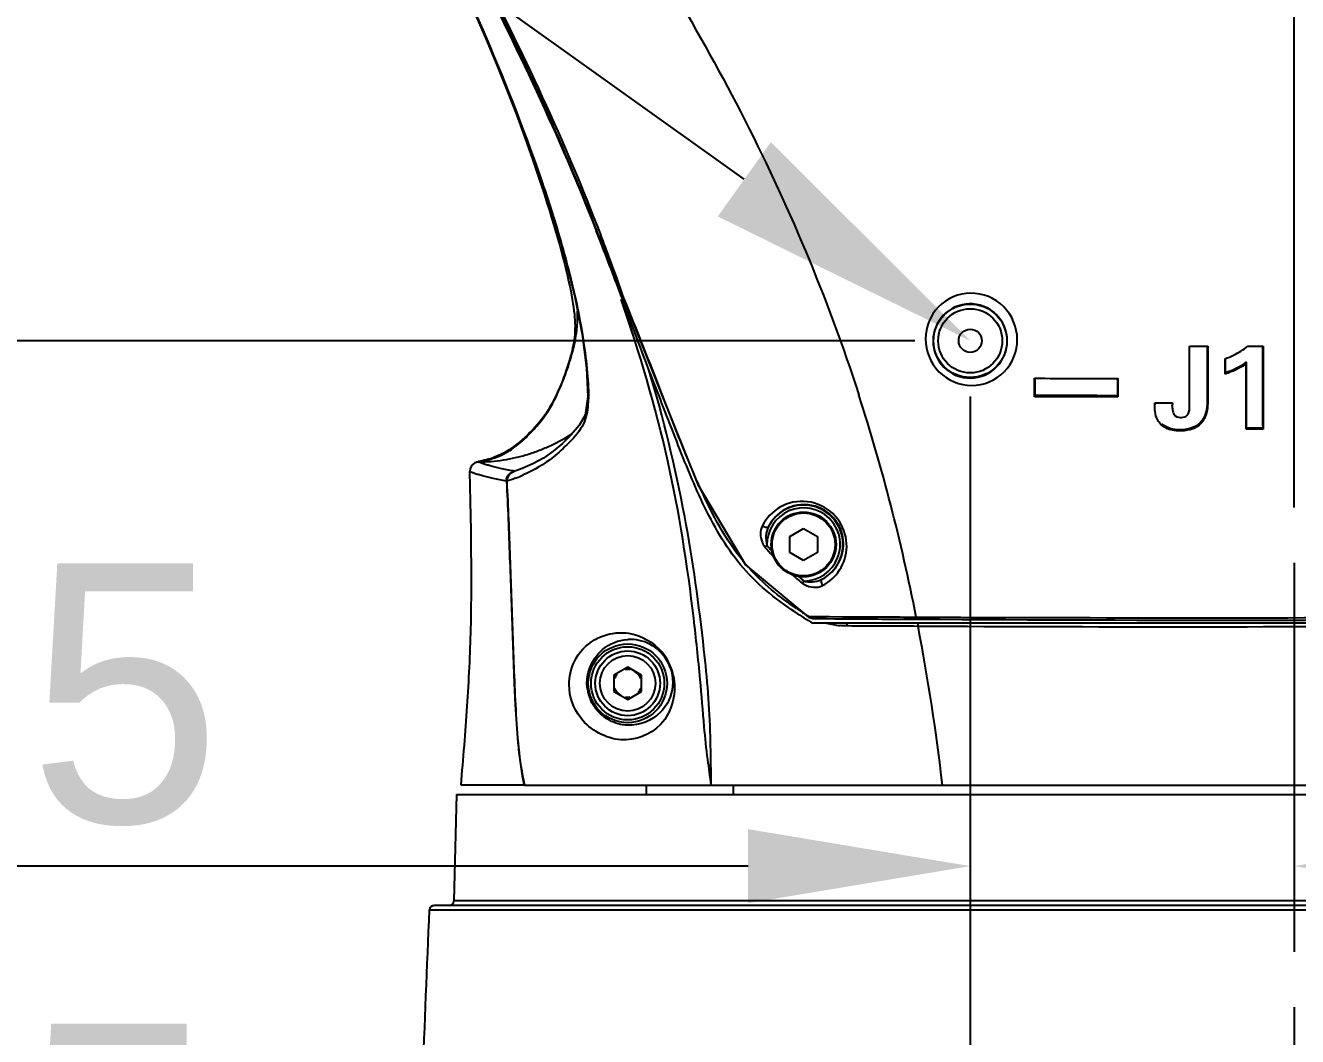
# Model space of a CAD drawing. Header units: millimetres. Extents: x 4086 to 8300, y 123 to 1549.
# Drawn here: x 6994.85 to 7029.2, y 692.22 to 719.53 of the extents above; entities that cross this region are included whole.
import ezdxf
from ezdxf import colors
from ezdxf.entities.mleader import LeaderData, LeaderLine
from ezdxf.math import Vec2, Vec3

# ---------------------------------------------------------------- set-up
doc = ezdxf.new("R2010")
doc.units = ezdxf.units.MM
doc.linetypes.add('CENTER', pattern=[0.6, 0.375, -0.075, 0.075, -0.075])
for name, color, linetype in [('中心线', 7, 'Continuous'), ('外形图', 7, 'Continuous'), ('多重引线', 7, 'Continuous'), ('尺寸标注', 7, 'Continuous')]:
    doc.layers.add(name, color=color, linetype=linetype)
doc.styles.add('思源黑', font='SourceHanSansCN-Normal.ttf')
doc.dimstyles.new('尺寸标注_1_4比例', dxfattribs={"dimtxt": 7, "dimasz": 6, "dimexe": 2, "dimexo": 1.5, "dimgap": 1, "dimtad": 1, "dimdec": 1, "dimlfac": 4, "dimdsep": 46, "dimtxsty": '思源黑', "dimcen": 0.09, "dimadec": 0, "dimazin": 0, "dimtp": 0.01, "dimtm": 0.01, "dimtfac": 1, "dimtdec": 1, "dimtofl": 0, "dimtmove": 0, "dimatfit": 3, "dimfxl": 1, "dimtolj": 1, "dimarcsym": 0})

# ---------------------------------------------------------------- blocks, each defined once
blk = doc.blocks.new('*D767')
at = {"layer": 'Defpoints', "color": 0}
for p in [(7029.112, 866.691), (7016.612, 848.172), (7029.112, 705.013)]:
    blk.add_point(p, dxfattribs=at)
at = {"layer": '尺寸标注', "color": 0, "lineweight": -2}
for p, q in [((7016.612, 849.672), (7016.612, 868.691)), ((7029.112, 706.513), (7029.112, 868.691)), ((7010.612, 866.691), (7004.612, 866.691)), ((7035.112, 866.691), (7041.112, 866.691))]:
    blk.add_line(p, q, dxfattribs=at)
at = {"layer": '尺寸标注', "color": 0}
for points in [[(7010.612, 865.691), (7010.612, 867.691), (7016.612, 866.691)], [(7035.112, 867.691), (7035.112, 865.691), (7029.112, 866.691)]]:
    blk.add_solid(points, dxfattribs=at)
at = {"layer": '尺寸标注', "color": 0, "insert": (7022.862, 871.316), "char_height": 7, "attachment_point": 5, "style": '思源黑'}
blk.add_mtext('\\A1;50', dxfattribs=at)
blk = doc.blocks.new('*D773')
at = {"layer": 'Defpoints', "color": 0}
for p in [(7020.362, 711.013), (7034.112, 711.013), (7034.112, 684.456)]:
    blk.add_point(p, dxfattribs=at)
at = {"layer": '尺寸标注', "color": 0, "lineweight": -2}
for p, q in [((7020.362, 709.513), (7020.362, 682.456)), ((7034.112, 709.513), (7034.112, 682.456)), ((7014.362, 684.456), (6988.91, 684.456)), ((7040.112, 684.456), (7046.112, 684.456))]:
    blk.add_line(p, q, dxfattribs=at)
at = {"layer": '尺寸标注', "color": 0}
for points in [[(7014.362, 683.456), (7014.362, 685.456), (7020.362, 684.456)], [(7040.112, 685.456), (7040.112, 683.456), (7034.112, 684.456)]]:
    blk.add_solid(points, dxfattribs=at)
at = {"layer": '尺寸标注', "color": 0, "insert": (6994.768, 689.018), "char_height": 7, "attachment_point": 5, "style": '思源黑'}
blk.add_mtext('\\A1;55', dxfattribs=at)
blk = doc.blocks.new('*D774')
at = {"layer": 'Defpoints', "color": 0}
for p in [(7020.362, 711.013), (7029.112, 705.013), (7029.112, 696.826)]:
    blk.add_point(p, dxfattribs=at)
at = {"layer": '尺寸标注', "color": 0, "lineweight": -2}
for p, q in [((7020.362, 709.513), (7020.362, 694.826)), ((7029.112, 703.513), (7029.112, 694.826)), ((7014.362, 696.826), (6989.084, 696.826)), ((7035.112, 696.826), (7041.112, 696.826))]:
    blk.add_line(p, q, dxfattribs=at)
at = {"layer": '尺寸标注', "color": 0}
for points in [[(7014.362, 695.826), (7014.362, 697.826), (7020.362, 696.826)], [(7035.112, 697.826), (7035.112, 695.826), (7029.112, 696.826)]]:
    blk.add_solid(points, dxfattribs=at)
at = {"layer": '尺寸标注', "color": 0, "insert": (6994.933, 701.455), "char_height": 7, "attachment_point": 5, "style": '思源黑'}
blk.add_mtext('\\A1;35', dxfattribs=at)
blk = doc.blocks.new('*D775')
at = {"layer": 'Defpoints', "color": 0}
for p in [(7020.362, 711.013), (6971.195, 648.513), (7008.683, 648.513)]:
    blk.add_point(p, dxfattribs=at)
at = {"layer": '尺寸标注', "color": 0, "lineweight": -2}
for p, q in [((7018.862, 711.013), (6969.195, 711.013)), ((6971.195, 705.013), (6971.195, 654.513)), ((7007.183, 648.513), (6969.195, 648.513))]:
    blk.add_line(p, q, dxfattribs=at)
at = {"layer": '尺寸标注', "color": 0}
for points in [[(6972.195, 705.013), (6970.195, 705.013), (6971.195, 711.013)], [(6970.195, 654.513), (6972.195, 654.513), (6971.195, 648.513)]]:
    blk.add_solid(points, dxfattribs=at)
at = {"layer": '尺寸标注', "color": 0, "insert": (6966.571, 679.763), "char_height": 7, "attachment_point": 5, "rotation": 90, "style": '思源黑'}
blk.add_mtext('\\A1;250', dxfattribs=at)
blk = doc.blocks.new('*D778')
at = {"layer": 'Defpoints', "color": 0}
for p in [(7016.632, 843.388), (7057.329, 648.513), (7111.22, 648.513)]:
    blk.add_point(p, dxfattribs=at)
at = {"layer": '尺寸标注', "color": 0, "lineweight": -2}
for p, q in [((7018.132, 843.388), (7113.22, 843.388)), ((7111.22, 837.388), (7111.22, 654.513)), ((7058.829, 648.513), (7113.22, 648.513))]:
    blk.add_line(p, q, dxfattribs=at)
at = {"layer": '尺寸标注', "color": 0}
for points in [[(7112.22, 837.388), (7110.22, 837.388), (7111.22, 843.388)], [(7110.22, 654.513), (7112.22, 654.513), (7111.22, 648.513)]]:
    blk.add_solid(points, dxfattribs=at)
at = {"layer": '尺寸标注', "color": 0, "insert": (7106.596, 745.95), "char_height": 7, "attachment_point": 5, "rotation": 90, "style": '思源黑'}
blk.add_mtext('\\A1;779.5', dxfattribs=at)
blk = doc.blocks.new('*D780')
at = {"layer": 'Defpoints', "color": 0}
for p in [(6912.112, 819.638), (7029.112, 640.885), (6912.112, 610.781)]:
    blk.add_point(p, dxfattribs=at)
at = {"layer": '尺寸标注', "color": 0, "lineweight": -2}
for p, q in [((6912.112, 818.138), (6912.112, 608.781)), ((7029.112, 639.385), (7029.112, 608.781)), ((7023.112, 610.781), (6918.112, 610.781))]:
    blk.add_line(p, q, dxfattribs=at)
at = {"layer": '尺寸标注', "color": 0}
for points in [[(6918.112, 611.781), (6918.112, 609.781), (6912.112, 610.781)], [(7023.112, 609.781), (7023.112, 611.781), (7029.112, 610.781)]]:
    blk.add_solid(points, dxfattribs=at)
at = {"layer": '尺寸标注', "color": 0, "insert": (6970.612, 615.405), "char_height": 7, "attachment_point": 5, "style": '思源黑'}
blk.add_mtext('\\A1;468', dxfattribs=at)

msp = doc.modelspace()

# ---------------------------------------------------------------- linework, layer by layer
at = {"layer": '中心线', "linetype": 'CENTER', "ltscale": 20}
msp.add_line((7029.1121, 705.0128), (7029.1121, 640.8854), dxfattribs=at)
at = {"layer": '外形图'}
for p, q in [((7007.1475, 719.5294), (7007.1701, 719.4772)), ((7010.3135, 713.8529), (7010.2625, 713.9867)), ((7010.3149, 713.8532), (7010.2625, 713.9867)), ((7010.3276, 713.8582), (7010.2751, 713.9917)), ((7010.3265, 713.8577), (7010.3276, 713.8582)), ((7010.845, 712.5358), (7010.9973, 712.1569)), ((7010.9681, 712.146), (7010.9279, 712.2531)), ((7010.9973, 712.1569), (7011.0102, 712.1621)), ((7026.2871, 710.8704), (7026.776, 710.8706)), ((7026.2871, 709.2434), (7026.2871, 710.8704)), ((7026.7621, 710.8756), (7026.763, 709.3905)), ((7026.776, 710.8706), (7026.776, 709.3716)), ((7027.854, 710.8712), (7028.2739, 710.8715)), ((7028.2739, 710.8715), (7028.2739, 708.627)), ((7027.2445, 710.1111), (7027.2445, 710.5284)), ((7027.252, 710.1435), (7027.2518, 710.5371)), ((7027.8148, 708.6267), (7027.8148, 710.4006)), ((7027.822, 708.6576), (7027.8211, 710.4397)), ((7027.2445, 710.1111), (7027.252, 710.1436)), ((7022.0939, 709.5012), (7022.0939, 709.9996)), ((7022.1156, 709.5353), (7022.1149, 710.0109)), ((7024.3356, 710.0063), (7024.3361, 709.5302)), ((7024.3439, 709.9976), (7024.3439, 709.499)), ((7022.0939, 709.5012), (7022.1157, 709.5353)), ((7024.3439, 709.499), (7024.3362, 709.53)), ((7026.776, 709.3716), (7026.763, 709.3905)), ((7025.3438, 709.27), (7025.3439, 709.3403)), ((7025.3439, 709.3403), (7025.5017, 709.3403)), ((7025.5017, 709.3403), (7025.6609, 709.3402)), ((7025.6609, 709.3402), (7025.8218, 709.3402)), ((7025.8218, 709.3402), (7025.8186, 709.2606)), ((7025.8556, 709.04), (7025.8649, 709.0255)), ((7026.2447, 709.0357), (7026.2533, 709.0502)), ((7026.2871, 709.2434), (7026.2937, 709.2564)), ((7025.5272, 708.7388), (7025.5354, 708.7678)), ((7026.5821, 708.7712), (7026.573, 708.7991)), ((7026.0176, 708.5778), (7026.0176, 708.6097)), ((7027.8148, 708.6267), (7027.822, 708.6577)), ((7028.2739, 708.627), (7027.8148, 708.6267)), ((7028.2583, 708.6576), (7027.822, 708.6575)), ((7028.2739, 708.627), (7028.2583, 708.6578)), ((7008.0195, 707.4702), (7008.0184, 707.4698)), ((7007.8379, 707.2216), (7007.8381, 707.2179)), ((7007.8463, 707.2183), (7007.8483, 707.2184)), ((7013.0106, 707.1301), (7014.2903, 704.9609)), ((7015.4897, 705.7278), (7015.8621, 705.9428)), ((7015.8621, 705.9428), (7016.2345, 705.7278)), ((7015.4897, 705.2978), (7015.4897, 705.7278)), ((7016.2345, 705.7278), (7016.2345, 705.2978)), ((7014.8735, 705.4917), (7014.8183, 705.4459)), ((7015.8621, 705.0828), (7015.4897, 705.2978)), ((7016.2345, 705.2978), (7015.8621, 705.0828)), ((7014.2903, 704.9609), (7015.9968, 703.5533)), ((7015.8778, 704.5241), (7015.8322, 704.4656)), ((7015.9968, 703.5533), (7016.0057, 703.5679)), ((7015.9968, 703.5533), (7016.116, 703.5158)), ((7016.0057, 703.5679), (7016.114, 703.5671)), ((7016.114, 703.5671), (7016.1739, 703.5667)), ((7016.116, 703.5158), (7016.1742, 703.512)), ((7016.1739, 703.5667), (7016.4846, 703.5646)), ((7016.1782, 703.5119), (7016.4839, 703.5096)), ((7016.4839, 703.5096), (7016.705, 703.508)), ((7016.4846, 703.5646), (7016.5588, 703.5641)), ((7016.5588, 703.5641), (7016.9115, 703.5619)), ((7016.9115, 703.5619), (7017.042, 703.5611)), ((7017.042, 703.5611), (7017.1283, 703.5606)), ((7018.9029, 703.5523), (7018.9445, 703.5521)), ((7040.848, 703.3878), (7016.1133, 703.3878)), ((7018.9024, 703.4947), (7018.937, 703.4945)), ((7018.937, 703.4945), (7018.953, 703.4944)), ((7011.1121, 702.1958), (7010.7371, 701.9793)), ((7011.4871, 701.9793), (7011.1121, 702.1958)), ((7010.7371, 701.9793), (7010.7371, 701.5463)), ((7011.4871, 701.5463), (7011.4871, 701.9793)), ((7010.7371, 701.5463), (7011.1121, 701.3298)), ((7011.1121, 701.3298), (7011.4871, 701.5463)), ((7006.4906, 698.7628), (7006.4153, 695.8845)), ((7006.4906, 698.7628), (7051.728, 698.7628)), ((7006.6122, 699.0128), (7006.6124, 699.0154)), ((7008.3251, 699.0128), (7006.6122, 699.0128)), ((7008.3251, 699.0128), (7049.8977, 699.0128)), ((7011.6121, 699.0128), (7011.6121, 698.7628)), ((7013.9566, 699.0128), (7013.9566, 698.7628)), ((7013.9566, 699.0128), (7013.9566, 698.7628)), ((7005.7596, 695.6429), (7052.4645, 695.6429)), ((7052.3395, 695.7628), (7005.8846, 695.7628)), ((7051.8089, 695.8845), (7006.4153, 695.8845))]:
    msp.add_line(p, q, dxfattribs=at)
for points in [[(7006.1729, 721.6501), (7006.4201, 721.1157), (7006.7004, 720.4989), (7006.9976, 719.8294), (7007.2978, 719.1337), (7007.5879, 718.4391), (7007.8586, 717.7666), (7008.1084, 717.1212), (7008.3368, 716.5055), (7008.5433, 715.9222), (7008.7253, 715.3814)], [(7006.1921, 721.6503), (7007.1606, 719.4938), (7008.099, 717.2046), (7008.7605, 715.394)], [(7008.7253, 715.3814), (7008.7957, 715.1677), (7008.8655, 714.9516), (7008.9325, 714.7408), (7008.9965, 714.5352), (7009.0578, 714.3347), (7009.1163, 714.1393), (7009.1722, 713.949), (7009.2253, 713.7636), (7009.2758, 713.5831), (7009.3236, 713.4076), (7009.3687, 713.2371), (7009.411, 713.0721), (7009.4502, 712.914), (7009.4858, 712.7642), (7009.5181, 712.6228), (7009.5473, 712.489), (7009.5734, 712.3618), (7009.5967, 712.2411), (7009.6171, 712.1267), (7009.6348, 712.0188), (7009.6497, 711.9172), (7009.6619, 711.822), (7009.6716, 711.733), (7009.679, 711.6501), (7009.6843, 711.5717), (7009.6878, 711.4949), (7009.6894, 711.4174), (7009.6889, 711.3397), (7009.6862, 711.2627), (7009.6813, 711.1869), (7009.6742, 711.1124), (7009.6651, 711.0391), (7009.654, 710.9667), (7009.641, 710.8947), (7009.6262, 710.8223), (7009.6096, 710.7489), (7009.5911, 710.6739), (7009.5708, 710.5972), (7009.5487, 710.5187), (7009.525, 710.4387), (7009.4996, 710.3573), (7009.4726, 710.2745), (7009.444, 710.1905), (7009.4139, 710.1055), (7009.3822, 710.0195), (7009.349, 709.9327), (7009.3141, 709.8451), (7009.2773, 709.7566), (7009.2386, 709.6674), (7009.1977, 709.5775), (7009.1547, 709.4875), (7009.1096, 709.3979), (7009.0623, 709.3093), (7009.013, 709.222), (7008.9615, 709.1366), (7008.9079, 709.0534), (7008.8522, 708.9725), (7008.7943, 708.8942), (7008.7342, 708.8184), (7008.6718, 708.7448), (7008.6072, 708.6731), (7008.5406, 708.6033), (7008.4724, 708.5351), (7008.4024, 708.4682), (7008.3314, 708.4027), (7008.2601, 708.3394), (7008.1887, 708.2787), (7008.1177, 708.221), (7008.0471, 708.1667), (7007.9773, 708.1161), (7007.9087, 708.0696), (7007.8411, 708.0271), (7007.7743, 707.9883), (7007.7085, 707.9531), (7007.644, 707.9215), (7007.581, 707.8932), (7007.5198, 707.8683), (7007.4607, 707.8466), (7007.4037, 707.8278), (7007.3488, 707.8117), (7007.2961, 707.7979), (7007.2454, 707.7859)], [(7008.7605, 715.394), (7009.0718, 714.4532), (7009.4151, 713.2851), (7009.6843, 712.2004), (7009.8817, 711.1889), (7010.0003, 710.2708), (7010.0331, 709.5087), (7009.9655, 709.0029), (7009.8024, 708.7236), (7009.5861, 708.4706), (7009.3525, 708.2363), (7009.1025, 708.0288), (7008.8356, 707.8473), (7008.5536, 707.6919), (7008.2599, 707.5599), (7008.0195, 707.4702)], [(7010.3265, 713.8577), (7010.5423, 713.3063), (7010.845, 712.5358)], [(7010.9973, 712.1569), (7012.0039, 709.621), (7013.0106, 707.1301)], [(7007.2454, 707.7859), (7007.1471, 707.7642), (7007.097, 707.7521), (7007.045, 707.7367), (7006.9879, 707.7138)], [(7017.0493, 703.3111), (7017.0467, 703.3226), (7017.0446, 703.3348), (7017.043, 703.3475), (7017.0419, 703.3607), (7017.0413, 703.3742), (7017.0413, 703.3878)], [(7018.9437, 703.3878), (7018.9434, 703.3763), (7018.9434, 703.3646), (7018.9437, 703.353), (7018.9444, 703.3417), (7018.9453, 703.3308), (7018.9466, 703.3203), (7018.9481, 703.3105), (7018.9502, 703.3015)]]:
    msp.add_lwpolyline(points, dxfattribs=at)
for centre, radius in [((7020.3621, 711.0128), 0.9908), ((7020.3621, 711.0128), 0.8658), ((7020.3621, 711.0128), 0.3125), ((7015.8621, 705.5128), 0.875), ((7015.8621, 705.5128), 0.85), ((7011.1121, 701.7628), 1.0638), ((7011.1121, 701.7628), 0.9888), ((7011.1121, 701.7628), 0.875), ((7011.1121, 701.7628), 0.75)]:
    msp.add_circle(centre, radius, dxfattribs=at)
for centre, radius, start, end in [((6898.4877, 670.0925), 120.0846, 20.554046, 21.371611), ((6955.416, 692.8623), 58.8494, 20.220986, 20.924769), ((6957.8395, 693.7499), 56.2684, 19.10019, 20.22582), ((7015.8964, 712.3568), 12.0779, 350.67901, 350.8674), ((6966.9477, 693.3308), 52.9511, 11.13007, 17.84333), ((7007.0957, 707.4883), 0.2499, 115.55167, 181.94363), ((7008.0877, 707.2317), 0.2512, 126.79925, 131.89735), ((7006.3527, 711.7651), 4.7865, 291.11053, 293.92238), ((7008.0842, 707.2348), 0.2466, 172.83928, 183.06749), ((7015.8206, 705.4718), 1.2046, 106.56821, 118.71987), ((7015.8206, 705.4693), 1.207, 68.97441, 106.53418), ((7015.8621, 705.5128), 0.9888, 270.90922, 181.22046), ((7015.8621, 705.5128), 1.0638, 297.76024, 153.06515), ((7015.8723, 705.5208), 1.0697, 110.37515, 118.91225), ((7015.8716, 705.5225), 1.0678, 67.83681, 110.36982), ((7019.7208, 709.5154), 6.3715, 219.6957, 222.88206), ((7019.6673, 709.4738), 6.232, 219.71565, 221.56463), ((7018.7418, 708.7742), 5.842, 219.3616, 221.8181), ((7020.0868, 709.9159), 6.9141, 229.07589, 229.54222), ((7020.2407, 710.0979), 7.1524, 229.54993, 231.2615), ((7020.2747, 710.1666), 7.1534, 230.47238, 231.4091), ((7020.3701, 710.2874), 7.3073, 231.41533, 232.06462), ((7020.4252, 710.3265), 7.4461, 231.25473, 231.91483), ((7016.0796, 704.7818), 0.4015, 231.96038, 236.18601), ((7016.1094, 704.8265), 0.4551, 236.19368, 240.39459), ((7016.0223, 705.0336), 0.5295, 254.16364, 257.9676), ((7021.158, 712.0908), 10.0589, 236.63864, 238.28872), ((7021.0739, 711.8256), 9.6888, 236.13292, 237.61295), ((7021.8016, 713.131), 11.2821, 238.28501, 239.72261), ((7021.5381, 712.5545), 10.553, 237.60428, 238.38246), ((7016.1714, 703.5979), 0.1248, 190.13946, 194.52498), ((7017.1309, 705.9693), 2.6614, 255.92523, 263.86463), ((6962.7756, 692.4598), 57.213, 6.57688, 10.92343), ((7028.3758, 2400.7948), 1697.3266, 269.6819176, 270.3197374), ((7011.1787, 701.7941), 1.1536, 31.62469, 93.31233), ((7010.9087, 701.6621), 1.4713, 12.67866, 40.05411), ((7011.1121, 701.7628), 0.375, 79.9994, 100.0006), ((7011.1763, 701.7938), 1.1559, 19.90874, 31.57321), ((7011.1121, 701.7628), 0.375, 139.9994, 160.00059), ((7011.1121, 701.7628), 0.375, 19.99941, 60), ((7011.1686, 701.7787), 1.1579, 188.66432, 203.10058), ((7011.1121, 701.7628), 0.375, 199.99941, 240), ((7011.1121, 701.7628), 0.375, 319.9994, 340.00059), ((7011.1121, 701.7628), 0.375, 259.9994, 280.0006), ((7005.8845, 695.6378), 0.125, 90, 177.64795), ((7006.2903, 695.8878), 0.125, 270, 358.5)]:
    msp.add_arc(centre, radius, start, end, dxfattribs=at)
for points, knots in [([(7002.93, 728.6062), (7004.2322, 726.209), (7006.9324, 721.4697), (7009.2636, 716.5239), (7010.2625, 713.9867)], [0, 0, 0, 0, 0.5001151, 1, 1, 1, 1]), ([(7010.2751, 713.9917), (7009.274, 716.5283), (7006.9381, 721.472), (7004.2345, 726.2097), (7002.9317, 728.6066)], [0, 0, 0, 0, 0.4998892, 1, 1, 1, 1]), ([(7010.3274, 713.8581), (7009.3266, 716.4837), (7006.971, 721.4735), (7004.2341, 726.2446), (7002.9445, 728.6071)], [0, 0, 0, 0, 0.5107496, 1, 1, 1, 1]), ([(7010.3842, 713.8799), (7009.4241, 716.3911), (7007.1312, 721.2741), (7004.4578, 725.9413), (7003.1608, 728.299)], [0, 0, 0, 0, 0.49978, 1, 1, 1, 1]), ([(7007.1452, 728.5326), (7008.1514, 727.0878), (7010.6017, 723.3821), (7014.372, 717.2306), (7016.5038, 712.1853), (7017.3517, 709.5558)], [0, 0, 0, 0, 0.2443454, 0.6165672, 1, 1, 1, 1]), ([(7008.7644, 715.3956), (7008.9718, 714.7982), (7009.3521, 713.6029), (7009.8033, 711.8212), (7010.0197, 710.3733), (7010.0702, 709.3648), (7009.9527, 708.7092), (7009.5423, 708.2691), (7009.0247, 707.7725), (7008.5801, 707.517), (7008.2937, 707.3898)], [0, 0, 0, 0, 0.2117617, 0.4197386, 0.6151042, 0.7001845, 0.7584963, 0.8315474, 0.8950475, 1, 1, 1, 1]), ([(7008.7563, 715.4049), (7008.7487, 715.401), (7008.7388, 715.3957), (7008.7288, 715.3881), (7008.7258, 715.3847), (7008.7253, 715.3832)], [0, 0, 0, 0, 0.6655061, 0.8730509, 1, 1, 1, 1]), ([(7008.7656, 715.3923), (7008.7644, 715.3924), (7008.7627, 715.3925), (7008.7607, 715.3934), (7008.7605, 715.394)], [0, 0, 0, 0, 0.6590602, 1, 1, 1, 1]), ([(7013.362, 699.0128), (7013.3432, 699.2444), (7013.2593, 699.7664), (7013.1651, 700.7182), (7013.0628, 701.993), (7012.8118, 704.3962), (7012.2751, 707.8669), (7011.429, 710.7017), (7010.9358, 712.1355)], [0, 0, 0, 0, 0.0520963, 0.1183724, 0.2143902, 0.3387686, 0.6600834, 1, 1, 1, 1]), ([(7013.098, 706.9794), (7012.7136, 707.8275), (7012.0467, 709.5681), (7011.3625, 711.3), (7011.0102, 712.1621)], [0, 0, 0, 0, 0.4999763, 1, 1, 1, 1]), ([(7021.6324, 711.0534), (7021.6304, 711.3721), (7021.3574, 712.0351), (7020.3793, 712.434), (7019.4115, 712.0289), (7019.1532, 711.3747), (7019.1535, 711.0627)], [0, 0, 0, 0, 0.2517905, 0.5046394, 0.7534517, 1, 1, 1, 1]), ([(7007.0891, 707.7383), (7007.1107, 707.7484), (7007.1663, 707.7639), (7007.2639, 707.7838), (7007.3885, 707.8113), (7007.6016, 707.8744), (7007.8362, 707.9847), (7008.0793, 708.149), (7008.2795, 708.3176), (7008.4874, 708.5197), (7008.6653, 708.7108), (7008.8084, 708.8877), (7008.9622, 709.1024), (7009.1477, 709.4238), (7009.3098, 709.786), (7009.4341, 710.1098), (7009.5254, 710.3749), (7009.6113, 710.659), (7009.6749, 710.9135), (7009.717, 711.1392), (7009.7428, 711.3367), (7009.7589, 711.563), (7009.7614, 711.7244), (7009.7605, 711.8106)], [0, 0, 0, 0, 0.0136316, 0.0327683, 0.0571859, 0.0865942, 0.1599404, 0.2043694, 0.2543551, 0.309588, 0.370353, 0.4037121, 0.4397957, 0.5214898, 0.6156729, 0.6667197, 0.7200962, 0.7761825, 0.8366563, 0.8701703, 0.9076186, 0.9506334, 1, 1, 1, 1]), ([(7021.3615, 711.0128), (7021.3606, 711.2705), (7021.1373, 711.8089), (7020.34, 712.1184), (7019.5675, 711.7847), (7019.3578, 711.2626), (7019.3566, 711.0128)], [0, 0, 0, 0, 0.2525419, 0.5068883, 0.755193, 1, 1, 1, 1]), ([(7019.1535, 711.0627), (7019.1539, 710.7436), (7019.4229, 710.0788), (7020.4, 709.6732), (7021.3738, 710.0775), (7021.6342, 710.7377), (7021.6324, 711.0534)], [0, 0, 0, 0, 0.251108, 0.5031036, 0.7514681, 1, 1, 1, 1]), ([(7019.3566, 711.0128), (7019.3555, 710.755), (7019.5747, 710.2146), (7020.3703, 709.8989), (7021.1505, 710.2292), (7021.3624, 710.7588), (7021.3615, 711.0128)], [0, 0, 0, 0, 0.2514692, 0.5045193, 0.7522363, 1, 1, 1, 1]), ([(7028.2574, 710.8756), (7028.2575, 710.6874), (7028.2579, 709.9481), (7028.2582, 709.2088), (7028.2584, 708.6577)], [0, 0, 0, 0, 0.254611, 1, 1, 1, 1]), ([(7027.8148, 710.4006), (7027.6921, 710.3025), (7027.497, 710.2057), (7027.2978, 710.1299), (7027.2445, 710.1111)], [0, 0, 0, 0, 0.7352468, 1, 1, 1, 1]), ([(7013.362, 699.0128), (7013.3714, 699.21), (7013.3547, 699.6474), (7013.3497, 700.8707), (7013.1484, 703.0992), (7012.6862, 706.4244), (7012.0776, 708.9273), (7011.6865, 710.2311)], [0, 0, 0, 0, 0.0520596, 0.1152262, 0.322587, 0.6411173, 1, 1, 1, 1]), ([(7015.6265, 703.6894), (7015.0861, 704.0454), (7014.0664, 704.8878), (7013.1036, 706.6062), (7012.3875, 708.4128), (7011.9211, 709.6255), (7011.6865, 710.2311)], [0, 0, 0, 0, 0.2495159, 0.4992243, 0.7495927, 1, 1, 1, 1]), ([(7026.776, 709.3716), (7026.776, 709.2158), (7026.7483, 708.9914), (7026.6232, 708.8125), (7026.5821, 708.7712)], [0, 0, 0, 0, 0.7275997, 1, 1, 1, 1]), ([(7025.3438, 709.27), (7025.3457, 709.2735), (7025.3496, 709.2801), (7025.3537, 709.2867), (7025.3556, 709.2899)], [0, 0, 0, 0, 0.5115671, 1, 1, 1, 1]), ([(7025.5272, 708.7388), (7025.4948, 708.7674), (7025.3706, 708.9169), (7025.3439, 709.1221), (7025.3439, 709.27)], [0, 0, 0, 0, 0.2262275, 1, 1, 1, 1]), ([(7025.8186, 709.2606), (7025.8169, 709.264), (7025.8132, 709.2707), (7025.8094, 709.2773), (7025.8076, 709.2806)], [0, 0, 0, 0, 0.5059925, 1, 1, 1, 1]), ([(7026.2271, 709.011), (7026.2304, 709.0149), (7026.2366, 709.0229), (7026.2422, 709.0314), (7026.2447, 709.0357)], [0, 0, 0, 0, 0.5042101, 1, 1, 1, 1]), ([(7026.0176, 708.5778), (7025.8894, 708.5778), (7025.7073, 708.6079), (7025.562, 708.7081), (7025.5272, 708.7388)], [0, 0, 0, 0, 0.7343869, 1, 1, 1, 1]), ([(7026.5821, 708.7712), (7026.4786, 708.6674), (7026.2727, 708.5878), (7026.0726, 708.5778), (7026.0176, 708.5778)], [0, 0, 0, 0, 0.7270474, 1, 1, 1, 1]), ([(7026.0301, 708.9403), (7026.0361, 708.9403), (7026.0479, 708.9405), (7026.0597, 708.9411), (7026.0655, 708.9415)], [0, 0, 0, 0, 0.5091105, 1, 1, 1, 1]), ([(7007.0888, 707.7383), (7007.3119, 707.7446), (7007.647, 707.7694), (7008.0859, 707.854), (7008.4092, 707.9422), (7008.7254, 708.0528), (7009.1367, 708.2272), (7009.4327, 708.3873), (7009.6199, 708.5094)], [0, 0, 0, 0, 0.249965, 0.3749283, 0.4999199, 0.6248659, 0.7497994, 1, 1, 1, 1]), ([(7007.0888, 707.7383), (7007.0802, 707.738), (7007.0456, 707.7352), (7007.0115, 707.7251), (7006.9879, 707.7138)], [0, 0, 0, 0, 0.2473776, 1, 1, 1, 1]), ([(7008.0694, 707.4895), (7007.9515, 707.5102), (7007.737, 707.5496), (7007.4854, 707.609), (7007.3196, 707.6561), (7007.2236, 707.6865), (7007.1486, 707.713), (7007.1061, 707.7301), (7007.0888, 707.7383)], [0, 0, 0, 0, 0.3543723, 0.6453662, 0.7646971, 0.8644719, 0.9432005, 1, 1, 1, 1]), ([(7006.6124, 699.0154), (7006.6435, 699.3709), (7006.7026, 700.0795), (7006.7804, 701.1398), (7006.8422, 702.1953), (7006.8829, 703.2486), (7006.8943, 704.3019), (7006.8903, 705.3571), (7006.8767, 706.4167), (7006.858, 707.1248), (7006.8459, 707.4799)], [0, 0, 0, 0, 0.1263517, 0.2517035, 0.3763687, 0.5006484, 0.6248439, 0.7492664, 0.8742173, 1, 1, 1, 1]), ([(7007.8379, 707.2216), (7007.7177, 707.2435), (7007.5001, 707.2846), (7007.2455, 707.3463), (7007.0791, 707.3955), (7006.983, 707.427), (7006.9073, 707.4545), (7006.8639, 707.4717), (7006.8459, 707.4798)], [0, 0, 0, 0, 0.356917, 0.6468073, 0.7648493, 0.8636599, 0.9422789, 1, 1, 1, 1]), ([(7007.8395, 707.2655), (7007.8431, 707.2946), (7007.8611, 707.3519), (7007.8981, 707.3991), (7007.9199, 707.4187)], [0, 0, 0, 0, 0.4999741, 1, 1, 1, 1]), ([(7007.8381, 707.2179), (7007.8565, 706.8757), (7007.8874, 706.1909), (7007.9248, 705.1634), (7007.9623, 704.136), (7008.0006, 703.1085), (7008.0284, 702.2522), (7008.0558, 701.5672), (7008.0887, 700.8827), (7008.1357, 700.1985), (7008.2182, 699.518), (7008.2776, 699.1802), (7008.3144, 699.0128)], [0, 0, 0, 0, 0.1250028, 0.2500062, 0.3750097, 0.5000131, 0.6250166, 0.6875182, 0.7500197, 0.8750116, 0.9375089, 1, 1, 1, 1]), ([(7007.8463, 707.2183), (7007.8827, 706.5338), (7007.9312, 705.1637), (7008.0071, 703.1077), (7008.0725, 701.056), (7008.1747, 699.6809), (7008.3251, 699.0128)], [0, 0, 0, 0, 0.2500657, 0.5001342, 0.7501977, 1, 1, 1, 1]), ([(7008.335, 699.0128), (7008.1815, 699.6802), (7008.0768, 701.0556), (7008.0099, 703.1074), (7007.9334, 705.1636), (7007.8847, 706.5338), (7007.8483, 707.2184)], [0, 0, 0, 0, 0.2497909, 0.4998573, 0.7499301, 1, 1, 1, 1]), ([(7016.3736, 704.4015), (7016.559, 704.4971), (7016.8912, 704.7994), (7017.0929, 705.4653), (7016.8913, 706.1813), (7016.4838, 706.5075), (7016.2537, 706.5959)], [0, 0, 0, 0, 0.229299, 0.4680317, 0.7290433, 1, 1, 1, 1]), ([(7016.3576, 704.5715), (7016.5187, 704.6537), (7016.8097, 704.9125), (7016.9977, 705.4904), (7016.8359, 706.128), (7016.4793, 706.428), (7016.2745, 706.5114)], [0, 0, 0, 0, 0.2257694, 0.461747, 0.7240048, 1, 1, 1, 1]), ([(7014.7452, 706.0103), (7014.6821, 705.8826), (7014.6912, 705.6586), (7014.7848, 705.4863), (7014.8183, 705.4459)], [0, 0, 0, 0, 0.7308418, 1, 1, 1, 1]), ([(7016.2793, 704.538), (7016.2928, 704.5426), (7016.3193, 704.5528), (7016.345, 704.5649), (7016.3576, 704.5715)], [0, 0, 0, 0, 0.5016379, 1, 1, 1, 1]), ([(7016.1742, 703.5119), (7016.1391, 703.5114), (7016.078, 703.5051), (7016.0541, 703.5534), (7016.0506, 703.5666)], [0, 0, 0, 0, 0.7199687, 1, 1, 1, 1]), ([(7018.937, 703.4945), (7018.9294, 703.4941), (7018.9081, 703.5129), (7018.9073, 703.5376), (7018.9069, 703.5535)], [0, 0, 0, 0, 0.3243631, 1, 1, 1, 1]), ([(7018.9445, 703.5521), (7020.4958, 703.5423), (7026.7968, 703.526), (7033.0979, 703.5398), (7037.8476, 703.5612)], [0, 0, 0, 0, 0.2462051, 1, 1, 1, 1]), ([(7037.8487, 703.3102), (7036.2877, 703.3032), (7029.9888, 703.285), (7023.6897, 703.2715), (7018.9519, 703.3015)], [0, 0, 0, 0, 0.2478272, 1, 1, 1, 1]), ([(7010.9293, 700.2394), (7010.5189, 700.2672), (7009.7865, 700.667), (7009.4586, 701.6212), (7009.6367, 702.4283), (7010.1536, 702.982), (7010.6555, 703.1218), (7010.8867, 703.1285)], [0, 0, 0, 0, 0.2853358, 0.5047465, 0.654918, 0.8395702, 1, 1, 1, 1]), ([(7010.0239, 701.6043), (7009.9665, 701.9822), (7010.2375, 702.6975), (7010.8684, 702.9318), (7011.1121, 702.9458)], [0, 0, 0, 0, 0.6102661, 1, 1, 1, 1]), ([(7010.8867, 703.1285), (7010.9698, 703.1309), (7011.3966, 703.1076), (7011.8137, 702.872), (7012.0348, 702.6088)], [0, 0, 0, 0, 0.1947608, 1, 1, 1, 1]), ([(7012.263, 702.1874), (7012.3537, 701.9368), (7012.3484, 701.4657), (7011.9414, 700.826), (7011.4311, 700.6184), (7011.1121, 700.6313)], [0, 0, 0, 0, 0.3579161, 0.5712009, 1, 1, 1, 1]), ([(7012.3441, 701.985), (7012.4448, 701.5372), (7012.2268, 700.5466), (7011.3105, 700.2135), (7010.9293, 700.2394)], [0, 0, 0, 0, 0.5456789, 1, 1, 1, 1]), ([(7011.1121, 700.6313), (7010.9412, 700.6381), (7010.5166, 700.7487), (7010.203, 701.0918), (7010.1035, 701.3245)], [0, 0, 0, 0, 0.403332, 1, 1, 1, 1]), ([(7004.7162, 653.2538), (7004.7222, 654.2703), (7004.7379, 656.3059), (7004.7712, 659.3565), (7004.8131, 662.3954), (7004.8626, 665.4035), (7004.9184, 668.3617), (7004.9986, 672.1505), (7005.0875, 675.8091), (7005.1835, 679.3208), (7005.2558, 681.7848), (7005.3305, 684.1579), (7005.4082, 686.4688), (7005.4895, 688.7466), (7005.6042, 691.801), (7005.6962, 694.0993), (7005.7596, 695.6429)], [0, 0, 0, 0, 0.0719176, 0.1440141, 0.2158379, 0.2869372, 0.3568601, 0.4251548, 0.5550505, 0.6157757, 0.6736878, 0.7294516, 0.7837516, 0.8372722, 0.8906976, 1, 1, 1, 1])]:
    msp.add_open_spline(points, degree=3, knots=knots, dxfattribs=at)
for points in [[(7007.1701, 719.4772), (7007.7494, 718.1363), (7008.2896, 716.7769), (7008.7644, 715.3956)], [(7008.7253, 715.3832), (7008.7251, 715.3826), (7008.7251, 715.382), (7008.7253, 715.3814)], [(7011.0102, 712.1621), (7010.7721, 712.7231), (7010.5515, 713.2914), (7010.3276, 713.8582)], [(7011.6865, 710.2311), (7011.4402, 710.8668), (7011.2074, 711.5076), (7010.9681, 712.146)], [(7027.472, 710.6236), (7027.6087, 710.6894), (7027.7404, 710.7705), (7027.854, 710.8712)], [(7027.2445, 710.5284), (7027.3217, 710.5565), (7027.3979, 710.588), (7027.472, 710.6236)], [(7027.8212, 710.4398), (7027.7677, 710.395), (7027.7091, 710.356), (7027.6487, 710.3211)], [(7027.6487, 710.3211), (7027.5232, 710.2487), (7027.3884, 710.1924), (7027.252, 710.1436)], [(7022.0939, 709.9996), (7022.8439, 709.9985), (7023.5939, 709.9979), (7024.3439, 709.9976)], [(7024.3439, 709.499), (7023.5939, 709.4994), (7022.8439, 709.5), (7022.0939, 709.5012)], [(7024.3362, 709.5303), (7023.596, 709.5313), (7022.8558, 709.5329), (7022.1157, 709.5353)], [(7026.763, 709.3905), (7026.7631, 709.1835), (7026.7191, 708.9458), (7026.573, 708.7991)], [(7025.8186, 709.2606), (7025.8171, 709.2225), (7025.8181, 709.1841), (7025.8237, 709.1464)], [(7025.8237, 709.1464), (7025.8299, 709.1043), (7025.842, 709.0614), (7025.8649, 709.0255)], [(7025.8649, 709.0255), (7025.8982, 708.9732), (7025.9682, 708.9403), (7026.0301, 708.9403)], [(7026.0655, 708.9415), (7026.124, 708.9459), (7026.1891, 708.9663), (7026.2271, 709.011)], [(7026.2447, 709.0357), (7026.2808, 709.0965), (7026.2871, 709.1727), (7026.2871, 709.2434)], [(7026.0176, 708.6097), (7025.8484, 708.6098), (7025.6622, 708.6559), (7025.5354, 708.7678)], [(7026.573, 708.7991), (7026.4349, 708.6606), (7026.2132, 708.6096), (7026.0176, 708.6097)], [(7008.0184, 707.4698), (7007.9221, 707.4375), (7007.8409, 707.3198), (7007.8463, 707.2183)], [(7007.8483, 707.2184), (7007.8425, 707.3195), (7007.9225, 707.4377), (7008.0184, 707.4698)], [(7008.0767, 707.2998), (7008.0013, 707.2707), (7007.9252, 707.2433), (7007.8483, 707.2184)], [(7007.9372, 707.4328), (7007.9681, 707.4559), (7008.0053, 707.4722), (7008.0432, 707.4792)], [(7014.225, 705.0691), (7013.7561, 705.6406), (7013.4032, 706.306), (7013.098, 706.9794)], [(7015.2418, 706.5282), (7015.0321, 706.4132), (7014.8512, 706.2247), (7014.7452, 706.0103)], [(7015.3552, 706.4571), (7015.1686, 706.3541), (7015.008, 706.1858), (7014.9137, 705.9947)], [(7014.9137, 705.9947), (7014.8867, 705.9452), (7014.7918, 705.9785), (7014.7452, 706.0103)], [(7014.9137, 705.9947), (7014.8382, 705.8444), (7014.8222, 705.6519), (7014.8735, 705.4917)], [(7015.6746, 703.7807), (7015.2065, 704.095), (7014.764, 704.4587), (7014.388, 704.8789)], [(7016.0443, 704.5015), (7016.1235, 704.5005), (7016.2043, 704.5122), (7016.2793, 704.538)], [(7016.3576, 704.5715), (7016.3079, 704.5436), (7016.3404, 704.4477), (7016.3736, 704.4015)], [(7015.8845, 704.4307), (7016.0265, 704.35), (7016.2284, 704.3266), (7016.3736, 704.4015)], [(7015.9119, 704.5157), (7015.9553, 704.5064), (7015.9999, 704.5021), (7016.0443, 704.5015)], [(7016.705, 703.508), (7016.8855, 703.5067), (7017.0661, 703.5055), (7017.2466, 703.5043)], [(7017.1283, 703.5606), (7017.7198, 703.5573), (7018.3113, 703.5546), (7018.9028, 703.5523)], [(7017.0493, 703.3111), (7016.9816, 703.3115), (7016.9138, 703.316), (7016.8465, 703.3231)], [(7018.952, 703.3015), (7018.3177, 703.3043), (7017.6835, 703.3073), (7017.0493, 703.3111)], [(7017.2466, 703.5043), (7017.7986, 703.5006), (7018.3505, 703.4974), (7018.9024, 703.4947)]]:
    msp.add_open_spline(points, degree=3, dxfattribs=at)

# ---------------------------------------------------------------- dimensions: what is measured, and where the dimension line sits
at = {"layer": '尺寸标注'}
for base, p1, p2, picture, middle in [((7029.1121, 866.6912), (7016.6121, 848.1721), (7029.1121, 705.0128), '*D767', (7022.8621, 866.6912)), ((6912.1121, 610.7807), (7029.1121, 640.8854), (6912.1121, 819.6378), '*D780', (6970.6121, 610.7807)), ((7034.1121, 684.4556), (7020.3621, 711.0128), (7034.1121, 711.0128), '*D773', (6994.7679, 684.4556)), ((7029.1121, 696.8258), (7020.3621, 711.0128), (7029.1121, 705.0128), '*D774', (6994.9328, 696.8258))]:
    dim = msp.add_linear_dim(base=base, p1=p1, p2=p2, dimstyle='尺寸标注_1_4比例', dxfattribs=at)
    dim.commit()
    dim.dimension.update_dxf_attribs({"geometry": picture, "text_midpoint": middle, "dimtype": 160})
dim = msp.add_linear_dim(base=(7111.2199, 648.5128), p1=(7016.6317, 843.3878), p2=(7057.3286, 648.5128), angle=90, dimstyle='尺寸标注_1_4比例', dxfattribs=at)
dim.commit()
dim.dimension.update_dxf_attribs({"geometry": '*D778', "text_midpoint": (7106.5956, 745.9503)})
dim = msp.add_linear_dim(base=(6971.1955, 648.5128), p1=(7020.3621, 711.0128), p2=(7008.683, 648.5128), angle=90, dimstyle='尺寸标注_1_4比例', dxfattribs=at)
dim.commit()
dim.dimension.update_dxf_attribs({"geometry": '*D775', "text_midpoint": (6971.1955, 679.7628), "dimtype": 160})

# ---------------------------------------------------------------- leaders
at = {"layer": '多重引线'}
ml = msp.add_multileader_mtext('Standard', dxfattribs=at)
ml.set_content('{\\C256;4×}M3{\\A1;\\C256; \\fSource Han Sans CN Normal|b0|i0|c0|p34;\\C7;depth }6', style='思源黑')
ml.set_leader_properties(linetype='ByLayer')
ml.build(insert=Vec2(0, 0))
ml.multileader.update_dxf_attribs({"text_left_attachment_type": 5, "text_right_attachment_type": 5, "dogleg_length": 13.8889, "arrow_head_size": 7.5})
ctx = ml.context
ctx.base_point, ctx.char_height, ctx.arrow_head_size, ctx.landing_gap_size, ctx.plane_origin = Vec3(6916.5347, 726.7228), 7, 7.5, 2.5, Vec3(6914.7778, 671.1045)
ctx.left_attachment, ctx.right_attachment, ctx.text_align_type = 5, 5, 1
notes = []
notes.append((ctx, [(0, (1, 1, 0), (6998.3853, 726.7228), (-1, 0), 13.8889, [(0, [(7020.3621, 711.0128)], 0, [])])]))
ctx.mtext.insert, ctx.mtext.alignment, ctx.mtext.flow_direction = Vec3(6950.5155, 736.5534), 2, 5
for ctx, leaders in notes:
    for number, flags, end, landing, length, lines in leaders:
        leader = LeaderData()
        leader.index, (leader.has_last_leader_line, leader.has_dogleg_vector, leader.attachment_direction) = number, flags
        leader.last_leader_point, leader.dogleg_vector, leader.dogleg_length = Vec3(end), Vec3(landing), length
        for number, points, colour, breaks in lines:
            line = LeaderLine()
            line.index, line.vertices, line.color, line.breaks = number, Vec3.list(points), colors.encode_raw_color(colour), breaks
            leader.lines.append(line)
        ctx.leaders.append(leader)

doc.saveas('drawing.dxf')
